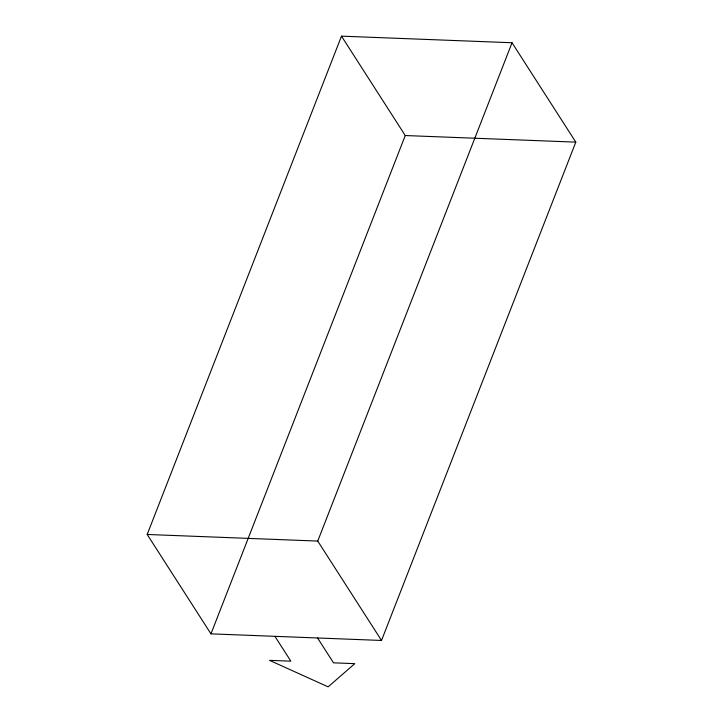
<?xml version="1.0" encoding="UTF-8"?>
<svg xmlns="http://www.w3.org/2000/svg" width="723" height="723" viewBox="0 0 723 723"><rect width="100%" height="100%" fill="white"/><g stroke="black" fill="none" stroke-linecap="round" stroke-linejoin="round"><path stroke-width="1.08" d="M147.194 534.469L341.482 36.15L512.038 42.747L575.806 142.133L381.518 640.461L210.962 633.854L147.194 534.469L317.749 541.075L381.518 640.461M210.962 633.854L405.251 135.535L341.482 36.15M317.749 541.075L512.038 42.747M405.251 135.535L575.806 142.133M317.56 637.984L333.502 662.828L354.821 663.651L328.125 686.85L269.543 660.352L290.863 661.174L274.921 636.33"/></g></svg>
